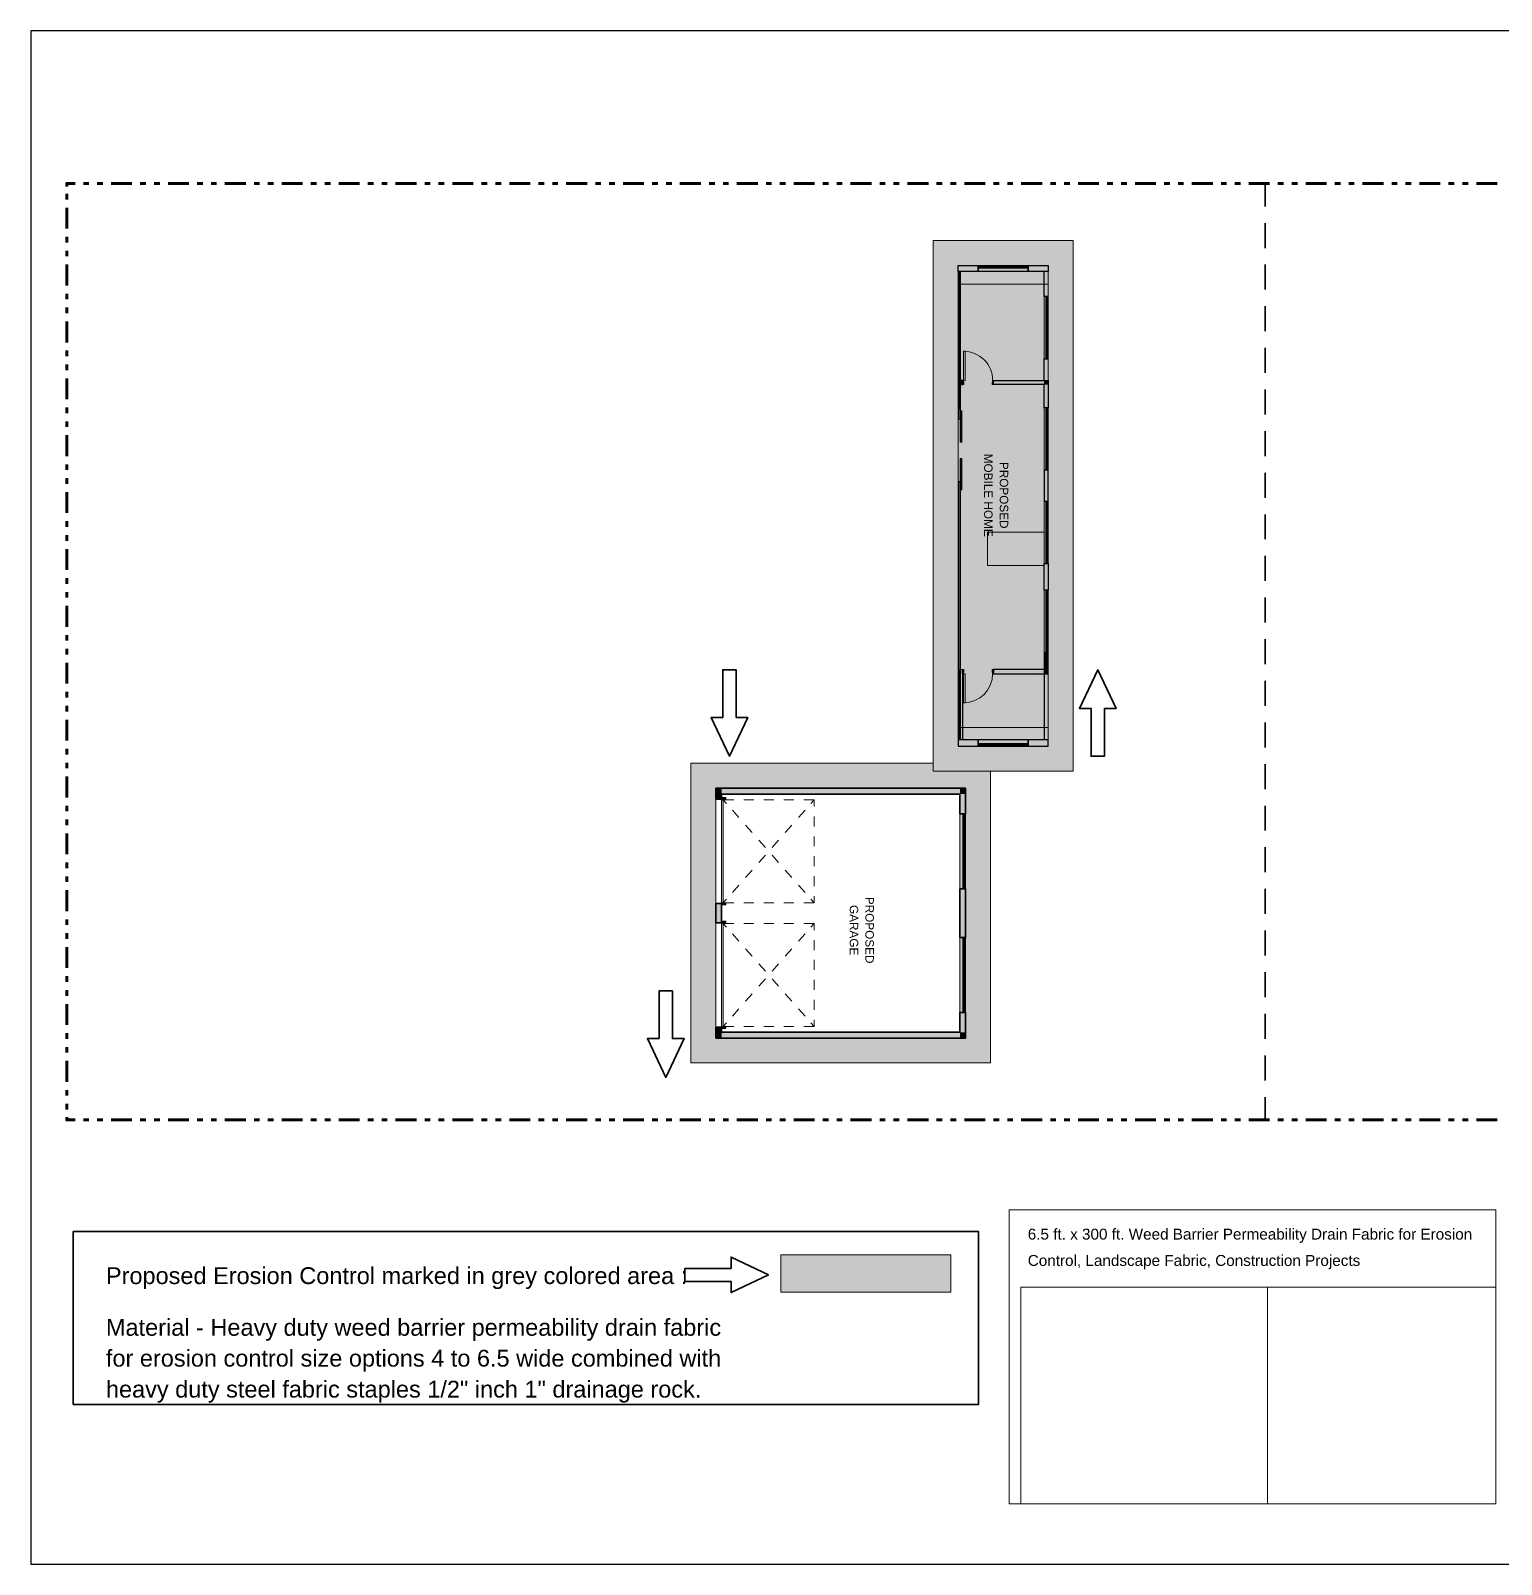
# Model space of a CAD drawing. Header units: millimetres. Extents: x -419 to 20046, y -14642 to 2638.
# Drawn here: x 3690 to 4632, y -768 to 214 of the extents above; entities that cross this region are included whole.
import ezdxf

# ---------------------------------------------------------------- set-up
doc = ezdxf.new("R2010")
doc.units = ezdxf.units.MM
doc.header["$XCLIPFRAME"] = 2
for name, color, linetype, true_color in [('PDF3_A$$$SLAB$$$FLOOR$$$STRUCTURAL.3D', 7, 'Continuous', 0x757575), ('PDF3_A$$$WALL$$$EXTERIOR.3D', 7, 'Continuous', 0x757575), ('PDF3_A$$$WALL$$$INTERIOR.3D', 7, 'Continuous', 0x757575)]:
    doc.layers.add(name, color=color, linetype=linetype, true_color=true_color)
for name, color, linetype in [('PDF3_Erosion Control', 7, 'Continuous'), ('PDF3_Geometry', 7, 'Continuous'), ('PDF3_S$$$GRID.3D', 7, 'Continuous'), ('PDF3_Text', 7, 'Continuous')]:
    doc.layers.add(name, color=color, linetype=linetype)
doc.styles.add('PDF Arial', font='arial.ttf')
picture_1 = doc.add_image_def('image18.png', size_in_pixel=(823, 755))
picture_2 = doc.add_image_def('image19.png', size_in_pixel=(843, 806))

msp = doc.modelspace()

# ---------------------------------------------------------------- hatches: boundary and pattern name
at = {"layer": 'PDF3_A$$$WALL$$$EXTERIOR.3D', "true_color": 0xffffff, "transparency": 33554559}
for points in [[(4296.764, 63.882), (4296.764, 62.215), (4297.422, 62.215), (4297.422, 63.549), (4298.077, 63.549), (4298.077, 63.882)], [(4298.735, 62.236), (4326.797, 62.236), (4326.797, 63.549), (4327.454, 63.549), (4327.454, 63.882), (4298.077, 63.882), (4298.077, 63.549), (4298.735, 63.549)], [(4328.764, 62.215), (4328.764, 63.882), (4327.454, 63.882), (4327.454, 63.549), (4328.109, 63.549), (4328.109, 62.215)], [(4339.939, 44.049), (4339.939, 43.392), (4341.272, 43.392), (4341.272, 42.736), (4341.605, 42.736), (4341.605, 44.049)], [(4339.959, 6.017), (4341.272, 6.017), (4341.272, 5.361), (4341.605, 5.361), (4341.605, 42.736), (4341.272, 42.736), (4341.272, 42.08), (4339.959, 42.08)], [(4341.605, 4.049), (4341.605, 5.361), (4341.272, 5.361), (4341.272, 4.705), (4339.939, 4.705), (4339.939, 4.049)], [(4339.939, -27.304), (4339.939, -27.959), (4341.272, -27.959), (4341.272, -28.617), (4341.605, -28.617), (4341.605, -27.304)], [(4339.959, -65.333), (4341.272, -65.333), (4341.272, -65.991), (4341.605, -65.991), (4341.605, -28.617), (4341.272, -28.617), (4341.272, -29.272), (4339.959, -29.272)], [(4341.605, -67.304), (4341.605, -65.991), (4341.272, -65.991), (4341.272, -66.646), (4339.939, -66.646), (4339.939, -67.304)], [(4339.939, -87.224), (4339.939, -87.882), (4341.272, -87.882), (4341.272, -88.537), (4341.605, -88.537), (4341.605, -87.224)], [(4339.959, -125.257), (4341.272, -125.257), (4341.272, -125.914), (4341.605, -125.914), (4341.605, -88.537), (4341.272, -88.537), (4341.272, -89.195), (4339.959, -89.195)], [(4341.605, -127.224), (4341.605, -125.914), (4341.272, -125.914), (4341.272, -126.569), (4339.939, -126.569), (4339.939, -127.224)], [(4339.939, -144.172), (4339.939, -144.83), (4341.272, -144.83), (4341.272, -145.485), (4341.605, -145.485), (4341.605, -144.172)], [(4339.959, -182.204), (4341.272, -182.204), (4341.272, -182.859), (4341.605, -182.859), (4341.605, -145.485), (4341.272, -145.485), (4341.272, -146.14), (4339.959, -146.14)], [(4341.605, -184.172), (4341.605, -182.859), (4341.272, -182.859), (4341.272, -183.517), (4339.939, -183.517), (4339.939, -184.172)], [(4296.764, -242.452), (4296.764, -244.118), (4297.422, -244.118), (4297.422, -242.785), (4298.077, -242.785), (4298.077, -242.452)], [(4298.735, -244.098), (4326.797, -244.098), (4326.797, -242.785), (4327.454, -242.785), (4327.454, -242.452), (4298.077, -242.452), (4298.077, -242.785), (4298.735, -242.785)], [(4328.764, -244.118), (4328.764, -242.452), (4327.454, -242.452), (4327.454, -242.785), (4328.109, -242.785), (4328.109, -244.118)], [(4286.968, -287.542), (4286.968, -288.197), (4288.301, -288.197), (4288.301, -288.855), (4288.633, -288.855), (4288.633, -287.542)], [(4286.988, -333.572), (4288.301, -333.572), (4288.301, -334.229), (4288.633, -334.229), (4288.633, -288.855), (4288.301, -288.855), (4288.301, -289.51), (4286.988, -289.51)], [(4288.633, -335.542), (4288.633, -334.229), (4288.301, -334.229), (4288.301, -334.884), (4286.968, -334.884), (4286.968, -335.542)], [(4286.968, -366.776), (4286.968, -367.431), (4288.301, -367.431), (4288.301, -368.086), (4288.633, -368.086), (4288.633, -366.776)], [(4286.988, -412.806), (4288.301, -412.806), (4288.301, -413.463), (4288.633, -413.463), (4288.633, -368.086), (4288.301, -368.086), (4288.301, -368.744), (4286.988, -368.744)], [(4288.633, -414.776), (4288.633, -413.463), (4288.301, -413.463), (4288.301, -414.118), (4286.968, -414.118), (4286.968, -414.776)]]:
    msp.add_hatch(color=7, dxfattribs=at).paths.add_polyline_path(points)
at = {"layer": 'PDF3_A$$$WALL$$$INTERIOR.3D', "true_color": 0xffffff, "transparency": 33554559}
for points in [[(4286.766, -12.45), (4287.598, -12.45), (4287.598, -10.835), (4287.283, -10.835), (4287.283, -9.784), (4286.766, -9.784)], [(4305.636, -12.45), (4306.47, -12.45), (4306.47, -9.784), (4305.951, -9.784), (4305.951, -10.835), (4305.636, -10.835)], [(4286.766, -195.125), (4286.766, -197.791), (4287.283, -197.791), (4287.283, -196.74), (4287.598, -196.74), (4287.598, -195.125)], [(4305.636, -195.125), (4305.636, -196.74), (4305.951, -196.74), (4305.951, -197.791), (4306.47, -197.791), (4306.47, -195.125)]]:
    msp.add_hatch(color=7, dxfattribs=at).paths.add_polyline_path(points)
at = {"layer": 'PDF3_Erosion Control', "true_color": 0xc8c8c8, "transparency": 33554636}
h = msp.add_hatch(color=9, dxfattribs=at)
h.paths.add_polyline_path([(4304.565, -260.118), (4304.565, -447.159), (4112.638, -447.159), (4112.638, -255.159), (4163.702, -255.159), (4267.906, -255.159), (4267.906, -260.118)], flags=0)
h.paths.add_polyline_path([(4288.56, -271.159), (4128.633, -271.159), (4128.633, -431.159), (4288.56, -431.159)], flags=0)

# ---------------------------------------------------------------- linework, layer by layer
at = {"layer": 'PDF3_A$$$SLAB$$$FLOOR$$$STRUCTURAL.3D', "color": 253, "lineweight": 9, "true_color": 0xa5a5a5}
msp.add_lwpolyline([(4338.959, -128.452), (4338.959, -107.117), (4302.663, -107.117), (4302.663, -128.452)], close=True, dxfattribs=at)
at = {"layer": 'PDF3_A$$$SLAB$$$FLOOR$$$STRUCTURAL.3D', "lineweight": 9}
for points in [[(4288.633, -271.159), (4128.633, -271.159), (4128.633, -431.159), (4288.633, -431.159)], [(4128.633, -271.159), (4128.633, -431.159), (4288.633, -431.159), (4288.633, -271.159)]]:
    msp.add_lwpolyline(points, close=True, dxfattribs=at)
at = {"layer": 'PDF3_A$$$WALL$$$EXTERIOR.3D', "color": 7, "lineweight": 25}
for points in [[(4341.605, 59.882), (4283.886, 59.882), (4283.886, 63.882), (4341.605, 63.882)], [(4284.405, -34.644), (4284.405, 59.882), (4285.073, 59.882), (4285.073, -28.45), (4285.073, -34.644)], [(4285.073, 59.882), (4285.073, -28.45)], [(4339.939, -87.224), (4341.605, -87.224), (4341.605, -67.304), (4339.939, -67.304), (4338.939, -67.304), (4338.939, -87.224)], [(4339.939, -127.224), (4341.605, -127.224), (4341.605, -144.172), (4339.939, -144.172), (4338.939, -144.172), (4338.939, -127.224)], [(4284.405, -240.119), (4284.405, -195.117)], [(4285.073, -195.117), (4285.073, -240.119)], [(4341.605, -244.118), (4341.605, -240.119), (4283.886, -240.119), (4283.886, -244.118)]]:
    msp.add_lwpolyline(points, close=True, dxfattribs=at)
at = {"layer": 'PDF3_A$$$WALL$$$EXTERIOR.3D', "color": 251, "lineweight": 18, "true_color": 0x494949}
for points in [[(4341.605, 59.882), (4341.605, 51.882), (4283.886, 51.882), (4283.886, 59.882)], [(4341.605, 51.882), (4341.605, -232.119), (4283.886, -232.119), (4283.886, 51.882)], [(4283.886, -232.119), (4283.886, -240.119)], [(4341.605, -232.119), (4341.605, -240.119)]]:
    msp.add_lwpolyline(points, dxfattribs=at)
at = {"layer": 'PDF3_A$$$WALL$$$EXTERIOR.3D', "color": 7, "lineweight": 35}
for points in [[(4296.764, 63.882), (4296.764, 62.215), (4296.764, 59.882)], [(4328.764, 63.882), (4328.764, 62.215), (4328.764, 59.882)], [(4296.764, -244.118), (4296.764, -242.452), (4296.764, -240.119)], [(4328.764, -244.118), (4328.764, -242.452), (4328.764, -240.119)]]:
    msp.add_lwpolyline(points, dxfattribs=at)
at = {"layer": 'PDF3_A$$$WALL$$$EXTERIOR.3D', "lineweight": 9}
for points in [[(4327.454, 63.549), (4327.454, 63.882), (4328.764, 63.882), (4296.764, 63.882), (4298.077, 63.882), (4298.077, 63.549), (4297.422, 63.549), (4297.422, 62.215), (4296.764, 62.215), (4296.764, 63.882), (4296.764, 62.215), (4296.764, 59.882), (4328.764, 59.882), (4328.764, 62.215), (4328.109, 62.215), (4328.109, 63.549)], [(4298.735, 62.236), (4297.422, 62.236), (4297.422, 63.549), (4298.735, 63.549), (4298.735, 62.236), (4326.797, 62.236), (4328.109, 62.236), (4328.109, 63.549), (4326.797, 63.549), (4326.797, 62.236)], [(4328.764, 62.215), (4328.764, 63.882)], [(4341.272, 42.736), (4341.605, 42.736), (4341.605, 44.049), (4341.605, 4.049), (4341.605, 5.361), (4341.272, 5.361), (4341.272, 4.705), (4339.939, 4.705), (4339.939, 4.049), (4341.605, 4.049), (4339.939, 4.049), (4338.939, 4.049), (4338.939, 44.049), (4339.939, 44.049), (4339.939, 43.392), (4341.272, 43.392)], [(4339.939, 44.049), (4341.605, 44.049)], [(4339.959, 6.017), (4339.959, 4.705), (4341.272, 4.705), (4341.272, 6.017), (4339.959, 6.017), (4339.959, 42.08), (4339.959, 43.392), (4341.272, 43.392), (4341.272, 42.08), (4339.959, 42.08)], [(4285.204, -29.395), (4285.204, -32.018), (4286.255, -32.018), (4286.255, -29.395)], [(4341.272, -28.617), (4341.605, -28.617), (4341.605, -27.304), (4341.605, -67.304), (4341.605, -65.991), (4341.272, -65.991), (4341.272, -66.646), (4339.939, -66.646), (4339.939, -67.304), (4341.605, -67.304), (4339.939, -67.304), (4338.939, -67.304), (4338.939, -27.304), (4339.939, -27.304), (4339.939, -27.959), (4341.272, -27.959)], [(4339.939, -27.304), (4341.605, -27.304)], [(4339.959, -65.333), (4339.959, -66.646), (4341.272, -66.646), (4341.272, -65.333), (4339.959, -65.333), (4339.959, -29.272), (4339.959, -27.959), (4341.272, -27.959), (4341.272, -29.272), (4339.959, -29.272)], [(4285.728, -46.771), (4285.728, -32.018), (4285.204, -32.018), (4285.204, -46.771)], [(4286.255, -46.771), (4286.255, -32.018), (4285.728, -32.018), (4285.728, -46.771)], [(4286.255, -49.394), (4286.255, -46.771), (4285.204, -46.771), (4285.204, -49.394)], [(4286.255, -59.893), (4286.255, -62.519), (4285.204, -62.519), (4285.204, -59.893)], [(4285.728, -62.519), (4285.728, -77.269), (4285.204, -77.269), (4285.204, -62.519)], [(4286.255, -62.519), (4286.255, -77.269), (4285.728, -77.269), (4285.728, -62.519)], [(4285.204, -79.892), (4285.204, -77.269), (4286.255, -77.269), (4286.255, -79.892)], [(4341.272, -88.537), (4341.605, -88.537), (4341.605, -87.224), (4341.605, -127.224), (4341.605, -125.914), (4341.272, -125.914), (4341.272, -126.569), (4339.939, -126.569), (4339.939, -127.224), (4341.605, -127.224), (4339.939, -127.224), (4338.939, -127.224), (4338.939, -87.224), (4339.939, -87.224), (4339.939, -87.882), (4341.272, -87.882)], [(4339.939, -87.224), (4341.605, -87.224)], [(4339.959, -125.257), (4339.959, -126.569), (4341.272, -126.569), (4341.272, -125.257), (4339.959, -125.257), (4339.959, -89.195), (4339.959, -87.882), (4341.272, -87.882), (4341.272, -89.195), (4339.959, -89.195)], [(4341.272, -145.485), (4341.605, -145.485), (4341.605, -144.172), (4341.605, -184.172), (4341.605, -182.859), (4341.272, -182.859), (4341.272, -183.517), (4339.939, -183.517), (4339.939, -184.172), (4341.605, -184.172), (4339.939, -184.172), (4338.939, -184.172), (4338.939, -144.172), (4339.939, -144.172), (4339.939, -144.83), (4341.272, -144.83)], [(4339.939, -144.172), (4341.605, -144.172)], [(4339.959, -182.204), (4339.959, -183.517), (4341.272, -183.517), (4341.272, -182.204), (4339.959, -182.204), (4339.959, -146.14), (4339.959, -144.83), (4341.272, -144.83), (4341.272, -146.14), (4339.959, -146.14)], [(4328.764, -240.119), (4296.764, -240.119), (4296.764, -242.452), (4296.764, -244.118), (4296.764, -242.452), (4298.077, -242.452), (4298.077, -242.785), (4297.422, -242.785), (4297.422, -244.118), (4296.764, -244.118), (4328.764, -244.118), (4328.109, -244.118), (4328.109, -242.785), (4327.454, -242.785), (4327.454, -242.452), (4328.764, -242.452), (4328.764, -244.118), (4328.764, -242.452)], [(4298.735, -244.098), (4297.422, -244.098), (4297.422, -242.785), (4298.735, -242.785), (4298.735, -244.098), (4326.797, -244.098), (4328.109, -244.098), (4328.109, -242.785), (4326.797, -242.785), (4326.797, -244.098)], [(4288.301, -288.855), (4288.633, -288.855), (4288.633, -287.542), (4288.633, -335.542), (4288.633, -334.229), (4288.301, -334.229), (4288.301, -334.884), (4286.968, -334.884), (4286.968, -335.542), (4288.633, -335.542), (4286.968, -335.542), (4284.967, -335.542), (4284.967, -287.542), (4286.968, -287.542), (4286.968, -288.197), (4288.301, -288.197)], [(4286.968, -287.542), (4288.633, -287.542)], [(4286.988, -333.572), (4286.988, -334.884), (4288.301, -334.884), (4288.301, -333.572), (4286.988, -333.572), (4286.988, -289.51), (4286.988, -288.197), (4288.301, -288.197), (4288.301, -289.51), (4286.988, -289.51)], [(4288.301, -368.086), (4288.633, -368.086), (4288.633, -366.776), (4288.633, -414.776), (4288.633, -413.463), (4288.301, -413.463), (4288.301, -414.118), (4286.968, -414.118), (4286.968, -414.776), (4288.633, -414.776), (4286.968, -414.776), (4284.967, -414.776), (4284.967, -366.776), (4286.968, -366.776), (4286.968, -367.431), (4288.301, -367.431)], [(4286.968, -366.776), (4288.633, -366.776)], [(4286.988, -412.806), (4286.988, -414.118), (4288.301, -414.118), (4288.301, -412.806), (4286.988, -412.806), (4286.988, -368.744), (4286.988, -367.431), (4288.301, -367.431), (4288.301, -368.744), (4286.988, -368.744)]]:
    msp.add_lwpolyline(points, close=True, dxfattribs=at)
for points in [[(4328.109, 62.215), (4297.422, 62.215)], [(4298.077, 63.882), (4327.454, 63.882)], [(4298.735, 63.549), (4326.797, 63.549)], [(4326.797, 62.892), (4298.735, 62.892)], [(4338.939, 44.049), (4338.939, 44.049)], [(4339.939, 43.392), (4339.939, 4.705)], [(4340.615, 42.08), (4340.615, 6.017)], [(4341.272, 6.017), (4341.272, 42.08)], [(4341.605, 5.361), (4341.605, 42.736)], [(4338.939, 4.049), (4338.939, 4.049)], [(4340.01, -14.101), (4340.01, -14.101)], [(4340.01, -16.595), (4340.01, -16.595)], [(4340.01, -19.09), (4340.01, -19.09)], [(4341.257, -12.853), (4341.257, -12.853)], [(4341.257, -15.348), (4341.257, -15.348)], [(4341.257, -17.842), (4341.257, -17.842)], [(4339.939, -27.959), (4339.939, -66.646)], [(4340.01, -21.584), (4340.01, -21.584)], [(4340.01, -24.079), (4340.01, -24.079)], [(4340.01, -26.573), (4340.01, -26.573)], [(4340.615, -29.272), (4340.615, -65.333)], [(4341.257, -20.337), (4341.257, -20.337)], [(4341.257, -22.831), (4341.257, -22.831)], [(4341.257, -25.326), (4341.257, -25.326)], [(4341.272, -65.333), (4341.272, -29.272)], [(4341.605, -65.991), (4341.605, -28.617)], [(4284.405, -34.644), (4285.073, -34.644)], [(4285.728, -46.771), (4285.728, -32.018)], [(4285.728, -62.519), (4285.728, -77.269)], [(4341.257, -67.73), (4341.257, -67.73)], [(4284.405, -74.644), (4285.073, -74.644)], [(4340.01, -68.977), (4340.01, -68.977)], [(4340.01, -71.471), (4340.01, -71.471)], [(4340.01, -73.966), (4340.01, -73.966)], [(4340.01, -76.46), (4340.01, -76.46)], [(4341.257, -70.224), (4341.257, -70.224)], [(4341.257, -72.719), (4341.257, -72.719)], [(4341.257, -75.213), (4341.257, -75.213)], [(4341.257, -77.708), (4341.257, -77.708)], [(4339.939, -87.882), (4339.939, -126.569)], [(4340.01, -78.955), (4340.01, -78.955)], [(4340.01, -81.449), (4340.01, -81.449)], [(4340.01, -83.944), (4340.01, -83.944)], [(4340.01, -86.438), (4340.01, -86.438)], [(4341.257, -80.202), (4341.257, -80.202)], [(4341.257, -82.697), (4341.257, -82.697)], [(4341.257, -85.191), (4341.257, -85.191)], [(4340.615, -89.195), (4340.615, -125.257)], [(4341.272, -125.257), (4341.272, -89.195)], [(4341.605, -125.914), (4341.605, -88.537)], [(4341.257, -127.595), (4341.257, -127.595)], [(4340.01, -128.842), (4340.01, -128.842)], [(4340.01, -131.337), (4340.01, -131.337)], [(4340.01, -133.831), (4340.01, -133.831)], [(4340.01, -136.326), (4340.01, -136.326)], [(4341.257, -130.089), (4341.257, -130.089)], [(4341.257, -132.584), (4341.257, -132.584)], [(4341.257, -135.078), (4341.257, -135.078)], [(4341.257, -137.573), (4341.257, -137.573)], [(4339.939, -144.83), (4339.939, -183.517)], [(4340.01, -138.82), (4340.01, -138.82)], [(4340.01, -141.315), (4340.01, -141.315)], [(4340.01, -143.809), (4340.01, -143.809)], [(4340.615, -146.14), (4340.615, -182.204)], [(4341.257, -140.067), (4341.257, -140.067)], [(4341.257, -142.562), (4341.257, -142.562)], [(4341.272, -182.204), (4341.272, -146.14)], [(4341.605, -182.859), (4341.605, -145.485)], [(4340.01, -186.213), (4340.01, -186.213)], [(4341.257, -184.966), (4341.257, -184.966)], [(4284.405, -195.117), (4283.906, -195.117)], [(4286.572, -195.117), (4285.073, -195.117)], [(4340.01, -188.707), (4340.01, -188.707)], [(4340.01, -191.202), (4340.01, -191.202)], [(4340.01, -193.696), (4340.01, -193.696)], [(4341.257, -187.46), (4341.257, -187.46)], [(4341.257, -189.955), (4341.257, -189.955)], [(4341.257, -192.449), (4341.257, -192.449)], [(4341.257, -194.944), (4341.257, -194.944)], [(4283.906, -240.119), (4286.572, -240.119)], [(4284.405, -240.119), (4285.073, -240.119)], [(4328.109, -244.118), (4297.422, -244.118)], [(4298.077, -242.452), (4327.454, -242.452)], [(4298.735, -242.785), (4326.797, -242.785)], [(4326.797, -243.44), (4298.735, -243.44)], [(4286.968, -288.197), (4286.968, -334.884)], [(4287.646, -289.51), (4287.646, -333.572)], [(4288.301, -333.572), (4288.301, -289.51)], [(4288.633, -334.229), (4288.633, -288.855)], [(4286.968, -367.431), (4286.968, -414.118)], [(4287.646, -368.744), (4287.646, -412.806)], [(4288.301, -412.806), (4288.301, -368.744)], [(4288.633, -413.463), (4288.633, -368.086)]]:
    msp.add_lwpolyline(points, dxfattribs=at)
at = {"layer": 'PDF3_A$$$WALL$$$EXTERIOR.3D', "color": 7, "lineweight": 25}
for points in [[(4341.605, 44.049), (4339.939, 44.049), (4338.939, 44.049), (4338.939, 59.882)], [(4338.939, -9.784), (4338.939, 4.049), (4339.939, 4.049), (4341.605, 4.049)], [(4341.605, -9.784), (4341.605, -12.45), (4341.605, -27.304), (4339.939, -27.304), (4338.939, -27.304), (4338.939, -12.45)], [(4284.405, -195.117), (4284.405, -74.644), (4285.073, -74.644), (4285.073, -195.117)], [(4341.605, -197.791), (4341.605, -195.125), (4341.605, -184.172), (4339.939, -184.172), (4338.939, -184.172), (4338.939, -195.117), (4338.939, -240.119)], [(4283.906, -195.117), (4283.906, -240.119)], [(4286.572, -195.117), (4286.572, -240.119)]]:
    msp.add_lwpolyline(points, dxfattribs=at)
at = {"layer": 'PDF3_A$$$WALL$$$EXTERIOR.3D', "color": 251, "lineweight": 18, "true_color": 0x494949}
msp.add_lwpolyline([(4338.939, 44.049), (4338.939, 4.049)], close=True, dxfattribs=at)
at = {"layer": 'PDF3_A$$$WALL$$$EXTERIOR.3D', "color": 7, "lineweight": 35}
for points in [[(4128.633, -278.209), (4128.633, -271.159), (4132.299, -271.159), (4284.967, -271.159), (4288.633, -271.159), (4288.633, -287.542), (4286.968, -287.542), (4284.967, -287.542), (4284.967, -274.825), (4132.299, -274.825), (4132.299, -278.209)], [(4286.968, -335.542), (4288.633, -335.542), (4288.633, -366.776), (4286.968, -366.776), (4284.967, -366.776), (4284.967, -335.542)], [(4132.299, -344.875), (4132.299, -357.441), (4128.633, -357.441), (4128.633, -344.875)], [(4132.299, -424.109), (4128.633, -424.109), (4128.633, -431.159), (4132.299, -431.159), (4288.633, -431.159), (4288.633, -427.49), (4288.633, -414.776), (4286.968, -414.776), (4284.967, -414.776), (4284.967, -427.49), (4132.299, -427.49)]]:
    msp.add_lwpolyline(points, close=True, dxfattribs=at)
at = {"layer": 'PDF3_A$$$WALL$$$EXTERIOR.3D', "color": 253, "lineweight": 9, "true_color": 0xa5a5a5}
for points in [[(4128.633, -278.209), (4132.299, -278.209)], [(4135.535, -280.951), (4133.35, -278.471), (4140.093, -278.471)], [(4146.493, -278.471), (4152.893, -278.471)], [(4159.293, -278.471), (4165.693, -278.471)], [(4172.093, -278.471), (4178.493, -278.471)], [(4184.893, -278.471), (4191.633, -278.471), (4191.633, -282.742)], [(4189.448, -280.951), (4191.633, -278.471)], [(4139.221, -285.131), (4143.452, -289.933)], [(4147.682, -294.736), (4151.915, -299.538)], [(4173.071, -299.538), (4177.301, -294.736)], [(4181.532, -289.933), (4185.765, -285.131)], [(4191.633, -289.142), (4191.633, -295.542)], [(4156.146, -304.338), (4160.376, -309.141)], [(4164.607, -309.141), (4168.84, -304.338)], [(4191.633, -301.942), (4191.633, -308.342)], [(4156.146, -318.743), (4160.376, -313.943)], [(4164.607, -313.943), (4168.84, -318.743)], [(4147.682, -328.348), (4151.915, -323.546)], [(4173.071, -323.546), (4177.301, -328.348)], [(4191.633, -314.742), (4191.633, -321.142)], [(4139.221, -337.951), (4143.452, -333.148)], [(4181.532, -333.148), (4185.765, -337.951)], [(4191.633, -327.542), (4191.633, -333.942)], [(4140.093, -344.613), (4133.35, -344.613), (4135.535, -342.131)], [(4191.633, -340.342), (4191.633, -344.613), (4184.893, -344.613)], [(4189.448, -342.131), (4191.633, -344.613)], [(4128.633, -344.875), (4132.299, -344.875)], [(4152.893, -344.613), (4146.493, -344.613)], [(4165.693, -344.613), (4159.293, -344.613)], [(4178.493, -344.613), (4172.093, -344.613)], [(4128.633, -357.441), (4132.299, -357.441)], [(4140.093, -357.705), (4133.35, -357.705), (4135.535, -360.185)], [(4152.893, -357.705), (4146.493, -357.705)], [(4165.693, -357.705), (4159.293, -357.705)], [(4178.493, -357.705), (4172.093, -357.705)], [(4191.633, -361.976), (4191.633, -357.705), (4184.893, -357.705)], [(4189.448, -360.185), (4191.633, -357.705)], [(4139.221, -364.365), (4143.452, -369.167)], [(4181.532, -369.167), (4185.765, -364.365)], [(4191.633, -374.776), (4191.633, -368.376)], [(4147.682, -373.97), (4151.915, -378.77)], [(4173.071, -378.77), (4177.301, -373.97)], [(4191.633, -387.576), (4191.633, -381.176)], [(4156.146, -383.572), (4160.376, -388.375)], [(4164.607, -388.375), (4168.84, -383.572)], [(4147.682, -407.58), (4151.915, -402.78)], [(4156.146, -397.977), (4160.376, -393.175)], [(4164.607, -393.175), (4168.84, -397.977)], [(4173.071, -402.78), (4177.301, -407.58)], [(4191.633, -400.376), (4191.633, -393.976)], [(4139.221, -417.185), (4143.452, -412.382)], [(4181.532, -412.382), (4185.765, -417.185)], [(4191.633, -413.176), (4191.633, -406.776)], [(4135.535, -421.365), (4133.35, -423.847), (4140.093, -423.847)], [(4184.893, -423.847), (4191.633, -423.847), (4191.633, -419.576)], [(4189.448, -421.365), (4191.633, -423.847)], [(4128.633, -424.109), (4132.299, -424.109)], [(4146.493, -423.847), (4152.893, -423.847)], [(4159.293, -423.847), (4165.693, -423.847)], [(4172.093, -423.847), (4178.493, -423.847)]]:
    msp.add_lwpolyline(points, dxfattribs=at)
for points in [[(4134.925, -278.471), (4134.925, -277.158), (4132.299, -277.158), (4132.299, -278.471)], [(4132.299, -344.613), (4133.35, -344.613), (4133.35, -278.471), (4132.299, -278.471)], [(4132.299, -344.613), (4132.299, -345.926), (4134.925, -345.926), (4134.925, -344.613)], [(4132.299, -357.705), (4132.299, -356.392), (4134.925, -356.392), (4134.925, -357.705)], [(4132.299, -357.705), (4133.35, -357.705), (4133.35, -423.847), (4132.299, -423.847)], [(4134.925, -423.847), (4134.925, -425.157), (4132.299, -425.157), (4132.299, -423.847)]]:
    msp.add_lwpolyline(points, close=True, dxfattribs=at)
at = {"layer": 'PDF3_A$$$WALL$$$EXTERIOR.3D', "color": 7, "lineweight": 0, "true_color": 0xffffff, "transparency": 33554559}
for points in [[(4341.605, 63.882), (4341.605, 59.882), (4283.886, 63.882), (4283.886, 59.882)], [(4341.605, 59.882), (4341.605, 51.882), (4283.886, 59.882), (4283.886, 51.882)], [(4285.073, -28.45), (4284.405, 59.882), (4285.073, 59.882)], [(4285.073, -28.45), (4285.073, -34.644), (4284.405, 59.882), (4284.405, -34.644)], [(4296.764, 63.882), (4328.764, 63.882), (4296.764, 59.882), (4328.764, 59.882)], [(4297.422, 63.549), (4297.422, 62.236), (4298.735, 63.549), (4298.735, 62.236)], [(4328.109, 62.215), (4328.109, 62.236), (4297.422, 62.215), (4297.422, 62.236)], [(4298.735, 63.549), (4298.735, 62.236), (4326.797, 63.549), (4326.797, 62.236)], [(4328.109, 62.236), (4328.109, 63.549), (4326.797, 62.236), (4326.797, 63.549)], [(4341.605, 51.882), (4341.605, -232.119), (4283.886, 51.882), (4283.886, -232.119)], [(4341.605, 4.049), (4338.939, 4.049), (4341.605, 44.049), (4338.939, 44.049)], [(4339.939, 43.392), (4339.939, 4.705), (4339.959, 43.392), (4339.959, 4.705)], [(4339.959, 43.392), (4339.959, 42.08), (4341.272, 43.392), (4341.272, 42.08)], [(4341.272, 6.017), (4341.272, 42.08), (4339.959, 6.017), (4339.959, 42.08)], [(4341.272, 4.705), (4341.272, 6.017), (4339.959, 4.705), (4339.959, 6.017)], [(4338.939, -12.45), (4341.605, -12.45), (4338.939, -27.304), (4341.605, -27.304)], [(4285.204, -29.395), (4285.204, -32.018), (4286.255, -29.395), (4286.255, -32.018)], [(4341.605, -67.304), (4338.939, -67.304), (4341.605, -27.304), (4338.939, -27.304)], [(4339.939, -27.959), (4339.939, -66.646), (4339.959, -27.959), (4339.959, -66.646)], [(4339.959, -27.959), (4339.959, -29.272), (4341.272, -27.959), (4341.272, -29.272)], [(4341.272, -65.333), (4341.272, -29.272), (4339.959, -65.333), (4339.959, -29.272)], [(4285.728, -46.771), (4285.728, -32.018), (4285.204, -46.771), (4285.204, -32.018)], [(4286.255, -46.771), (4286.255, -32.018), (4285.728, -46.771), (4285.728, -32.018)], [(4286.255, -49.394), (4286.255, -46.771), (4285.204, -49.394), (4285.204, -46.771)], [(4286.255, -59.893), (4285.204, -59.893), (4286.255, -62.519), (4285.204, -62.519)], [(4285.728, -62.519), (4285.204, -62.519), (4285.728, -77.269), (4285.204, -77.269)], [(4286.255, -62.519), (4285.728, -62.519), (4286.255, -77.269), (4285.728, -77.269)], [(4341.605, -67.304), (4341.605, -87.224), (4338.939, -67.304), (4338.939, -87.224)], [(4341.272, -66.646), (4341.272, -65.333), (4339.959, -66.646), (4339.959, -65.333)], [(4284.405, -74.644), (4285.073, -74.644), (4284.405, -195.117), (4285.073, -195.117)], [(4285.204, -79.892), (4286.255, -79.892), (4285.204, -77.269), (4286.255, -77.269)], [(4341.605, -127.224), (4338.939, -127.224), (4341.605, -87.224), (4338.939, -87.224)], [(4339.939, -87.882), (4339.939, -126.569), (4339.959, -87.882), (4339.959, -126.569)], [(4339.959, -87.882), (4339.959, -89.195), (4341.272, -87.882), (4341.272, -89.195)], [(4341.272, -125.257), (4341.272, -89.195), (4339.959, -125.257), (4339.959, -89.195)], [(4341.605, -127.224), (4341.605, -144.172), (4338.939, -127.224), (4338.939, -144.172)], [(4341.272, -126.569), (4341.272, -125.257), (4339.959, -126.569), (4339.959, -125.257)], [(4341.605, -184.172), (4338.939, -184.172), (4341.605, -144.172), (4338.939, -144.172)], [(4339.939, -144.83), (4339.939, -183.517), (4339.959, -144.83), (4339.959, -183.517)], [(4339.959, -144.83), (4339.959, -146.14), (4341.272, -144.83), (4341.272, -146.14)], [(4341.272, -182.204), (4341.272, -146.14), (4339.959, -182.204), (4339.959, -146.14)], [(4341.605, -184.172), (4341.605, -195.125), (4338.939, -184.172), (4338.939, -195.125)], [(4341.272, -183.517), (4341.272, -182.204), (4339.959, -183.517), (4339.959, -182.204)], [(4284.405, -240.119), (4284.405, -195.117), (4285.073, -240.119), (4285.073, -195.117)], [(4341.605, -232.119), (4341.605, -240.119), (4283.886, -232.119), (4283.886, -240.119)], [(4341.605, -240.119), (4341.605, -244.118), (4283.886, -240.119), (4283.886, -244.118)], [(4296.764, -244.118), (4296.764, -240.119), (4328.764, -244.118), (4328.764, -240.119)], [(4297.422, -242.785), (4297.422, -244.098), (4298.735, -242.785), (4298.735, -244.098)], [(4328.109, -244.118), (4328.109, -244.098), (4297.422, -244.118), (4297.422, -244.098)], [(4298.735, -242.785), (4298.735, -244.098), (4326.797, -242.785), (4326.797, -244.098)], [(4328.109, -244.098), (4328.109, -242.785), (4326.797, -244.098), (4326.797, -242.785)], [(4132.299, -271.159), (4132.299, -274.825), (4128.633, -271.159)], [(4132.299, -274.825), (4128.633, -274.825), (4128.633, -271.159)], [(4132.299, -274.825), (4132.299, -278.209), (4128.633, -274.825), (4128.633, -278.209)], [(4132.299, -274.825), (4132.299, -271.159), (4284.967, -274.825), (4284.967, -271.159)], [(4284.967, -274.825), (4284.967, -271.159), (4288.633, -271.159)], [(4288.633, -274.825), (4284.967, -274.825), (4288.633, -271.159)], [(4284.967, -274.825), (4288.633, -274.825), (4284.967, -287.542), (4288.633, -287.542)], [(4134.925, -278.471), (4134.925, -277.158), (4132.299, -278.471), (4132.299, -277.158)], [(4132.299, -344.613), (4133.35, -344.613), (4132.299, -278.471), (4133.35, -278.471)], [(4288.633, -335.542), (4284.967, -335.542), (4288.633, -287.542), (4284.967, -287.542)], [(4286.968, -288.197), (4286.968, -334.884), (4286.988, -288.197), (4286.988, -334.884)], [(4286.988, -288.197), (4286.988, -289.51), (4288.301, -288.197), (4288.301, -289.51)], [(4288.301, -333.572), (4288.301, -289.51), (4286.988, -333.572), (4286.988, -289.51)], [(4288.301, -334.884), (4288.301, -333.572), (4286.988, -334.884), (4286.988, -333.572)], [(4288.633, -335.542), (4288.633, -366.776), (4284.967, -335.542), (4284.967, -366.776)], [(4132.299, -344.875), (4132.299, -357.441), (4128.633, -344.875), (4128.633, -357.441)], [(4132.299, -344.613), (4132.299, -345.926), (4134.925, -344.613), (4134.925, -345.926)], [(4132.299, -357.705), (4134.925, -357.705), (4132.299, -356.392), (4134.925, -356.392)], [(4132.299, -357.705), (4132.299, -423.847), (4133.35, -357.705), (4133.35, -423.847)], [(4288.633, -414.776), (4284.967, -414.776), (4288.633, -366.776), (4284.967, -366.776)], [(4286.968, -367.431), (4286.968, -414.118), (4286.988, -367.431), (4286.988, -414.118)], [(4286.988, -367.431), (4286.988, -368.744), (4288.301, -367.431), (4288.301, -368.744)], [(4288.301, -412.806), (4288.301, -368.744), (4286.988, -412.806), (4286.988, -368.744)], [(4288.633, -414.776), (4288.633, -427.49), (4284.967, -414.776), (4284.967, -427.49)], [(4288.301, -414.118), (4288.301, -412.806), (4286.988, -414.118), (4286.988, -412.806)], [(4128.633, -424.109), (4132.299, -424.109), (4128.633, -427.49), (4132.299, -427.49)], [(4132.299, -427.49), (4132.299, -431.159), (4128.633, -431.159)], [(4128.633, -427.49), (4132.299, -427.49), (4128.633, -431.159)], [(4134.925, -423.847), (4132.299, -423.847), (4134.925, -425.157), (4132.299, -425.157)], [(4284.967, -427.49), (4284.967, -431.159), (4132.299, -427.49), (4132.299, -431.159)], [(4284.967, -427.49), (4288.633, -427.49), (4288.633, -431.159)], [(4284.967, -427.49), (4288.633, -431.159), (4284.967, -431.159)]]:
    msp.add_solid(points, dxfattribs=at)
at = {"layer": 'PDF3_A$$$WALL$$$EXTERIOR.3D', "color": 7, "lineweight": 0, "true_color": 0xe8f7f4, "transparency": 33554559}
for points in [[(4284.405, -195.117), (4284.405, -240.119), (4283.906, -195.117), (4283.906, -240.119)], [(4285.073, -240.119), (4285.073, -195.117), (4286.572, -240.119), (4286.572, -195.117)]]:
    msp.add_solid(points, dxfattribs=at)
at = {"layer": 'PDF3_A$$$WALL$$$INTERIOR.3D', "lineweight": 9}
for points in [[(4287.283, 8.882), (4287.283, -9.784), (4288.334, -9.784), (4288.334, 8.882)], [(4286.766, -12.45), (4286.766, -9.784), (4287.283, -9.784), (4287.283, -10.835), (4287.598, -10.835), (4287.598, -12.45)], [(4286.766, -9.784), (4286.766, -12.45)], [(4305.636, -12.45), (4305.636, -10.835), (4305.951, -10.835), (4305.951, -9.784), (4306.47, -9.784), (4306.47, -12.45)], [(4306.47, -9.784), (4306.47, -12.45)], [(4286.766, -195.125), (4286.766, -197.791), (4287.283, -197.791), (4287.283, -196.74), (4287.598, -196.74), (4287.598, -195.125)], [(4286.766, -197.791), (4286.766, -195.125)], [(4305.636, -195.125), (4305.636, -196.74), (4305.951, -196.74), (4305.951, -197.791), (4306.47, -197.791), (4306.47, -195.125)], [(4306.47, -197.791), (4306.47, -195.125)], [(4287.283, -216.457), (4287.283, -197.791), (4288.334, -197.791), (4288.334, -216.457)]]:
    msp.add_lwpolyline(points, close=True, dxfattribs=at)
at = {"layer": 'PDF3_A$$$WALL$$$INTERIOR.3D', "color": 7, "lineweight": 25}
for points in [[(4284.907, -12.45), (4286.766, -12.45), (4286.766, -9.784), (4284.907, -9.784)], [(4286.572, -195.125), (4286.766, -195.125), (4286.766, -197.791), (4286.572, -197.791)]]:
    msp.add_lwpolyline(points, close=True, dxfattribs=at)
for points in [[(4338.939, -12.45), (4306.47, -12.45), (4306.47, -9.784), (4341.605, -9.784)], [(4338.939, -195.125), (4306.47, -195.125), (4306.47, -197.791), (4341.605, -197.791)]]:
    msp.add_lwpolyline(points, dxfattribs=at)
at = {"layer": 'PDF3_A$$$WALL$$$INTERIOR.3D', "lineweight": 9}
for points in [[(4285.134, -11.606), (4285.134, -11.606)], [(4286.381, -10.359), (4286.381, -10.359)], [(4307.581, -11.606), (4307.581, -11.606)], [(4308.829, -10.359), (4308.829, -10.359)], [(4310.076, -11.606), (4310.076, -11.606)], [(4311.323, -10.359), (4311.323, -10.359)], [(4312.57, -11.606), (4312.57, -11.606)], [(4313.818, -10.359), (4313.818, -10.359)], [(4315.065, -11.606), (4315.065, -11.606)], [(4316.312, -10.359), (4316.312, -10.359)], [(4317.559, -11.606), (4317.559, -11.606)], [(4318.807, -10.359), (4318.807, -10.359)], [(4320.054, -11.606), (4320.054, -11.606)], [(4321.301, -10.359), (4321.301, -10.359)], [(4322.548, -11.606), (4322.548, -11.606)], [(4323.796, -10.359), (4323.796, -10.359)], [(4325.043, -11.606), (4325.043, -11.606)], [(4326.29, -10.359), (4326.29, -10.359)], [(4327.537, -11.606), (4327.537, -11.606)], [(4328.785, -10.359), (4328.785, -10.359)], [(4330.032, -11.606), (4330.032, -11.606)], [(4331.279, -10.359), (4331.279, -10.359)], [(4332.526, -11.606), (4332.526, -11.606)], [(4333.774, -10.359), (4333.774, -10.359)], [(4335.021, -11.606), (4335.021, -11.606)], [(4336.268, -10.359), (4336.268, -10.359)], [(4337.515, -11.606), (4337.515, -11.606)], [(4338.763, -10.359), (4338.763, -10.359)], [(4307.581, -196.191), (4307.581, -196.191)], [(4310.076, -196.191), (4310.076, -196.191)], [(4312.57, -196.191), (4312.57, -196.191)], [(4315.065, -196.191), (4315.065, -196.191)], [(4317.559, -196.191), (4317.559, -196.191)], [(4320.054, -196.191), (4320.054, -196.191)], [(4322.548, -196.191), (4322.548, -196.191)], [(4325.043, -196.191), (4325.043, -196.191)], [(4327.537, -196.191), (4327.537, -196.191)], [(4330.032, -196.191), (4330.032, -196.191)], [(4332.526, -196.191), (4332.526, -196.191)], [(4335.021, -196.191), (4335.021, -196.191)], [(4337.515, -196.191), (4337.515, -196.191)], [(4308.829, -197.438), (4308.829, -197.438)], [(4311.323, -197.438), (4311.323, -197.438)], [(4313.818, -197.438), (4313.818, -197.438)], [(4316.312, -197.438), (4316.312, -197.438)], [(4318.807, -197.438), (4318.807, -197.438)], [(4321.301, -197.438), (4321.301, -197.438)], [(4323.796, -197.438), (4323.796, -197.438)], [(4326.29, -197.438), (4326.29, -197.438)], [(4328.785, -197.438), (4328.785, -197.438)], [(4331.279, -197.438), (4331.279, -197.438)], [(4333.774, -197.438), (4333.774, -197.438)], [(4336.268, -197.438), (4336.268, -197.438)], [(4338.763, -197.438), (4338.763, -197.438)]]:
    msp.add_lwpolyline(points, dxfattribs=at)
for centre, start, end in [((4287.284, -9.785), 0.002666, 90.003521), ((4287.284, -197.789), 269.997139, 359.995127)]:
    msp.add_arc(centre, 18.667, start, end, dxfattribs=at)
at = {"layer": 'PDF3_A$$$WALL$$$INTERIOR.3D', "color": 7, "lineweight": 0, "true_color": 0xffffff, "transparency": 33554559}
for points in [[(4287.283, 8.882), (4287.283, -9.784), (4288.334, 8.882), (4288.334, -9.784)], [(4284.907, -9.784), (4286.766, -9.784), (4284.907, -12.45), (4286.766, -12.45)], [(4338.939, -9.784), (4338.939, -12.45), (4306.47, -9.784), (4306.47, -12.45)], [(4341.605, -12.45), (4338.939, -12.45), (4341.605, -9.784)], [(4338.939, -12.45), (4338.939, -9.784), (4341.605, -9.784)], [(4286.572, -195.125), (4286.766, -195.125), (4286.572, -197.791), (4286.766, -197.791)], [(4338.939, -195.125), (4338.939, -197.791), (4306.47, -195.125), (4306.47, -197.791)], [(4338.939, -195.125), (4341.605, -195.125), (4341.605, -197.791)], [(4338.939, -195.125), (4341.605, -197.791), (4338.939, -197.791)], [(4287.283, -216.457), (4288.334, -216.457), (4287.283, -197.791), (4288.334, -197.791)]]:
    msp.add_solid(points, dxfattribs=at)
at = {"layer": 'PDF3_Erosion Control', "color": 8, "lineweight": 9, "true_color": 0x757575}
for points in [[(4267.906, 79.882), (4357.625, 79.882), (4357.625, -260.118), (4267.906, -260.118)], [(4283.886, -244.118), (4341.605, -244.118), (4341.605, 63.882), (4283.886, 63.882)], [(4304.565, -260.118), (4304.565, -447.159), (4112.638, -447.159), (4112.638, -255.159), (4163.702, -255.159), (4267.906, -255.159), (4267.906, -260.118)], [(4288.56, -271.159), (4288.56, -431.159), (4128.633, -431.159), (4128.633, -271.159)], [(4170.193, -570.117), (4279.164, -570.117), (4279.164, -594.014), (4170.193, -594.014)]]:
    msp.add_lwpolyline(points, close=True, dxfattribs=at)
at = {"layer": 'PDF3_Erosion Control', "lineweight": 35}
for points in [[(4141.607, -225.807), (4141.607, -195.18), (4133.025, -195.18), (4133.025, -225.807), (4125.534, -225.807), (4137.316, -250.596), (4149.098, -225.807)], [(4377.609, -219.972), (4377.609, -250.596), (4369.027, -250.596), (4369.027, -219.972), (4361.536, -219.972), (4373.318, -195.18), (4385.1, -219.972)], [(4092.224, -431.582), (4092.224, -400.956), (4100.808, -400.956), (4100.808, -431.582), (4108.299, -431.582), (4096.517, -456.371), (4084.733, -431.582)], [(3716.898, -555.213), (4296.999, -555.213), (4296.999, -665.893), (3716.898, -665.893)], [(4138.367, -578.798), (4108.773, -578.798), (4108.773, -587.092), (4138.367, -587.092), (4138.367, -594.332), (4162.319, -582.945), (4138.367, -571.561)]]:
    msp.add_lwpolyline(points, close=True, dxfattribs=at)
at = {"layer": 'PDF3_Erosion Control', "lineweight": 18}
msp.add_lwpolyline([(4316.47, -541.159), (4316.47, -729.712), (4628.382, -729.712), (4628.382, -541.159)], close=True, dxfattribs=at)
at = {"layer": 'PDF3_Erosion Control', "color": 9, "lineweight": 0, "true_color": 0xc8c8c8, "transparency": 33554559}
for points in [[(4267.906, 79.882), (4357.625, 79.882), (4267.906, -260.118), (4357.625, -260.118)], [(4283.886, -244.118), (4341.605, -244.118), (4283.886, 63.882), (4341.605, 63.882)], [(4170.193, -570.117), (4279.164, -570.117), (4170.193, -594.014), (4279.164, -594.014)]]:
    msp.add_solid(points, dxfattribs=at)
at = {"layer": 'PDF3_Geometry', "lineweight": 25}
msp.add_lwpolyline([(5110.742, 214.281), (3689.638, 214.281), (3689.638, -768.396), (5110.742, -768.396)], close=True, dxfattribs=at)
at = {"layer": 'PDF3_S$$$GRID.3D', "lineweight": 100}
for points in [[(3712.765, 114.526), (3712.765, 116.362), (3718.099, 116.362)], [(3712.765, 106.14), (3712.765, 109.695)], [(3723.432, 116.362), (3726.987, 116.362)], [(3732.321, 116.362), (3735.876, 116.362)], [(3741.21, 116.362), (3754.543, 116.362)], [(3759.876, 116.362), (3763.432, 116.362)], [(3768.765, 116.362), (3772.321, 116.362)], [(3777.654, 116.362), (3790.988, 116.362)], [(3796.321, 116.362), (3799.876, 116.362)], [(3805.21, 116.362), (3808.765, 116.362)], [(3814.099, 116.362), (3827.432, 116.362)], [(3832.765, 116.362), (3836.321, 116.362)], [(3841.654, 116.362), (3845.21, 116.362)], [(3850.543, 116.362), (3863.877, 116.362)], [(3869.21, 116.362), (3872.765, 116.362)], [(3878.099, 116.362), (3881.654, 116.362)], [(3886.988, 116.362), (3900.321, 116.362)], [(3905.654, 116.362), (3909.209, 116.362)], [(3914.543, 116.362), (3918.098, 116.362)], [(3923.433, 116.362), (3936.764, 116.362)], [(3942.098, 116.362), (3945.654, 116.362)], [(3950.988, 116.362), (3954.543, 116.362)], [(3959.877, 116.362), (3973.209, 116.362)], [(3978.543, 116.362), (3982.098, 116.362)], [(3987.433, 116.362), (3990.988, 116.362)], [(3996.322, 116.362), (4009.654, 116.362)], [(4014.988, 116.362), (4018.543, 116.362)], [(4023.877, 116.362), (4027.433, 116.362)], [(4032.764, 116.362), (4046.098, 116.362)], [(4051.433, 116.362), (4054.988, 116.362)], [(4060.322, 116.362), (4063.877, 116.362)], [(4069.209, 116.362), (4082.543, 116.362)], [(4087.877, 116.362), (4091.433, 116.362)], [(4096.764, 116.362), (4100.322, 116.362)], [(4105.654, 116.362), (4118.988, 116.362)], [(4124.322, 116.362), (4127.877, 116.362)], [(4133.209, 116.362), (4136.764, 116.362)], [(4142.099, 116.362), (4155.433, 116.362)], [(4160.764, 116.362), (4164.322, 116.362)], [(4169.654, 116.362), (4173.209, 116.362)], [(4178.543, 116.362), (4191.877, 116.362)], [(4197.209, 116.362), (4200.764, 116.362)], [(4206.099, 116.362), (4209.654, 116.362)], [(4214.988, 116.362), (4228.322, 116.362)], [(4233.654, 116.362), (4237.209, 116.362)], [(4242.543, 116.362), (4246.099, 116.362)], [(4251.433, 116.362), (4264.764, 116.362)], [(4270.099, 116.362), (4273.654, 116.362)], [(4278.988, 116.362), (4282.543, 116.362)], [(4287.878, 116.362), (4301.209, 116.362)], [(4306.543, 116.362), (4310.099, 116.362)], [(4315.433, 116.362), (4318.988, 116.362)], [(4324.322, 116.362), (4337.654, 116.362)], [(4342.988, 116.362), (4346.543, 116.362)], [(4351.878, 116.362), (4355.433, 116.362)], [(4360.764, 116.362), (4374.099, 116.362)], [(4379.433, 116.362), (4382.988, 116.362)], [(4388.322, 116.362), (4391.878, 116.362)], [(4397.209, 116.362), (4410.543, 116.362)], [(4415.878, 116.362), (4419.433, 116.362)], [(4424.765, 116.362), (4428.322, 116.362)], [(4433.654, 116.362), (4446.988, 116.362)], [(4452.322, 116.362), (4455.878, 116.362)], [(4461.209, 116.362), (4464.765, 116.362)], [(4470.099, 116.362), (4483.433, 116.362)], [(4488.765, 116.362), (4492.322, 116.362)], [(4497.654, 116.362), (4501.209, 116.362)], [(4506.543, 116.362), (4519.878, 116.362)], [(4525.209, 116.362), (4528.765, 116.362)], [(4534.099, 116.362), (4537.654, 116.362)], [(4542.988, 116.362), (4556.322, 116.362)], [(4561.654, 116.362), (4565.209, 116.362)], [(4570.544, 116.362), (4574.099, 116.362)], [(4579.433, 116.362), (4592.765, 116.362)], [(4598.099, 116.362), (4601.654, 116.362)], [(4606.988, 116.362), (4610.544, 116.362)], [(4615.878, 116.362), (4629.209, 116.362)], [(3712.765, 87.473), (3712.765, 100.806)], [(3712.765, 78.584), (3712.765, 82.14)], [(3712.765, 69.695), (3712.765, 73.251)], [(3712.765, 51.029), (3712.765, 64.362)], [(3712.765, 42.14), (3712.765, 45.695)], [(3712.765, 33.251), (3712.765, 36.806)], [(3712.765, 14.584), (3712.765, 27.918)], [(3712.765, 5.695), (3712.765, 9.251)], [(3712.765, -3.193), (3712.765, 0.362)], [(3712.765, -21.861), (3712.765, -8.527)], [(3712.765, -30.748), (3712.765, -27.193)], [(3712.765, -39.638), (3712.765, -36.082)], [(3712.765, -58.303), (3712.765, -44.972)], [(3712.765, -67.193), (3712.765, -63.638)], [(3712.765, -76.082), (3712.765, -72.527)], [(3712.765, -94.748), (3712.765, -81.417)], [(3712.765, -103.638), (3712.765, -100.082)], [(3712.765, -112.527), (3712.765, -108.972)], [(3712.765, -131.193), (3712.765, -117.861)], [(3712.765, -140.082), (3712.765, -136.527)], [(3712.765, -148.972), (3712.765, -145.417)], [(3712.765, -167.638), (3712.765, -154.304)], [(3712.765, -176.527), (3712.765, -172.972)], [(3712.765, -185.417), (3712.765, -181.861)], [(3712.765, -204.082), (3712.765, -190.748)], [(3712.765, -212.972), (3712.765, -209.417)], [(3712.765, -221.861), (3712.765, -218.304)], [(3712.765, -240.527), (3712.765, -227.193)], [(3712.765, -249.417), (3712.765, -245.861)], [(3712.765, -258.304), (3712.765, -254.748)], [(3712.765, -276.972), (3712.765, -263.638)], [(3712.765, -285.861), (3712.765, -282.304)], [(3712.765, -294.748), (3712.765, -291.193)], [(3712.765, -313.417), (3712.765, -300.083)], [(3712.765, -322.304), (3712.765, -318.748)], [(3712.765, -331.193), (3712.765, -327.638)], [(3712.765, -349.861), (3712.765, -336.527)], [(3712.765, -358.748), (3712.765, -355.193)], [(3712.765, -367.638), (3712.765, -364.083)], [(3712.765, -386.304), (3712.765, -372.972)], [(3712.765, -395.193), (3712.765, -391.638)], [(3712.765, -404.083), (3712.765, -400.527)], [(3712.765, -422.748), (3712.765, -409.417)], [(3712.765, -431.638), (3712.765, -428.083)], [(3712.765, -440.527), (3712.765, -436.972)], [(3712.765, -459.193), (3712.765, -445.861)], [(3712.765, -468.083), (3712.765, -464.527)], [(3712.765, -476.972), (3712.765, -473.417)], [(3718.099, -483.639), (3712.765, -483.639), (3712.765, -481.802)], [(3726.987, -483.639), (3723.432, -483.639)], [(3735.876, -483.639), (3732.321, -483.639)], [(3754.543, -483.639), (3741.21, -483.639)], [(3763.432, -483.639), (3759.876, -483.639)], [(3772.321, -483.639), (3768.765, -483.639)], [(3790.988, -483.639), (3777.654, -483.639)], [(3799.876, -483.639), (3796.321, -483.639)], [(3808.765, -483.639), (3805.21, -483.639)], [(3827.432, -483.639), (3814.099, -483.639)], [(3836.321, -483.639), (3832.765, -483.639)], [(3845.21, -483.639), (3841.654, -483.639)], [(3863.877, -483.639), (3850.543, -483.639)], [(3872.765, -483.639), (3869.21, -483.639)], [(3881.654, -483.639), (3878.099, -483.639)], [(3900.321, -483.639), (3886.988, -483.639)], [(3909.209, -483.639), (3905.654, -483.639)], [(3918.098, -483.639), (3914.543, -483.639)], [(3936.764, -483.639), (3923.433, -483.639)], [(3945.654, -483.639), (3942.098, -483.639)], [(3954.543, -483.639), (3950.988, -483.639)], [(3973.209, -483.639), (3959.877, -483.639)], [(3982.098, -483.639), (3978.543, -483.639)], [(3990.988, -483.639), (3987.433, -483.639)], [(4009.654, -483.639), (3996.322, -483.639)], [(4018.543, -483.639), (4014.988, -483.639)], [(4027.433, -483.639), (4023.877, -483.639)], [(4046.098, -483.639), (4032.764, -483.639)], [(4054.988, -483.639), (4051.433, -483.639)], [(4063.877, -483.639), (4060.322, -483.639)], [(4082.543, -483.639), (4069.209, -483.639)], [(4091.433, -483.639), (4087.877, -483.639)], [(4100.322, -483.639), (4096.764, -483.639)], [(4118.988, -483.639), (4105.654, -483.639)], [(4127.877, -483.639), (4124.322, -483.639)], [(4136.764, -483.639), (4133.209, -483.639)], [(4155.433, -483.639), (4142.099, -483.639)], [(4164.322, -483.639), (4160.764, -483.639)], [(4173.209, -483.639), (4169.654, -483.639)], [(4191.877, -483.639), (4178.543, -483.639)], [(4200.764, -483.639), (4197.209, -483.639)], [(4209.654, -483.639), (4206.099, -483.639)], [(4228.322, -483.639), (4214.988, -483.639)], [(4237.209, -483.639), (4233.654, -483.639)], [(4246.099, -483.639), (4242.543, -483.639)], [(4264.764, -483.639), (4251.433, -483.639)], [(4273.654, -483.639), (4270.099, -483.639)], [(4282.543, -483.639), (4278.988, -483.639)], [(4301.209, -483.639), (4287.878, -483.639)], [(4310.099, -483.639), (4306.543, -483.639)], [(4318.988, -483.639), (4315.433, -483.639)], [(4337.654, -483.639), (4324.322, -483.639)], [(4346.543, -483.639), (4342.988, -483.639)], [(4355.433, -483.639), (4351.878, -483.639)], [(4374.099, -483.639), (4360.764, -483.639)], [(4382.988, -483.639), (4379.433, -483.639)], [(4391.878, -483.639), (4388.322, -483.639)], [(4410.543, -483.639), (4397.209, -483.639)], [(4419.433, -483.639), (4415.878, -483.639)], [(4428.322, -483.639), (4424.765, -483.639)], [(4446.988, -483.639), (4433.654, -483.639)], [(4455.878, -483.639), (4452.322, -483.639)], [(4464.765, -483.639), (4461.209, -483.639)], [(4483.433, -483.639), (4470.099, -483.639)], [(4492.322, -483.639), (4488.765, -483.639)], [(4501.209, -483.639), (4497.654, -483.639)], [(4519.878, -483.639), (4506.543, -483.639)], [(4528.765, -483.639), (4525.209, -483.639)], [(4537.654, -483.639), (4534.099, -483.639)], [(4556.322, -483.639), (4542.988, -483.639)], [(4565.209, -483.639), (4561.654, -483.639)], [(4574.099, -483.639), (4570.544, -483.639)], [(4592.765, -483.639), (4579.433, -483.639)], [(4601.654, -483.639), (4598.099, -483.639)], [(4610.544, -483.639), (4606.988, -483.639)], [(4629.209, -483.639), (4615.878, -483.639)]]:
    msp.add_lwpolyline(points, dxfattribs=at)
at = {"layer": 'PDF3_S$$$GRID.3D', "lineweight": 35}
for points in [[(4480.666, 116.362), (4480.666, 101.695)], [(4480.666, 91.029), (4480.666, 75.029)], [(4480.666, 64.362), (4480.666, 48.362)], [(4480.666, 37.695), (4480.666, 21.695)], [(4480.666, 11.029), (4480.666, -4.972)], [(4480.666, -15.638), (4480.666, -31.638)], [(4480.666, -42.303), (4480.666, -58.303)], [(4480.666, -68.972), (4480.666, -84.972)], [(4480.666, -95.638), (4480.666, -111.638)], [(4480.666, -122.304), (4480.666, -138.304)], [(4480.666, -148.972), (4480.666, -164.972)], [(4480.666, -175.638), (4480.666, -191.638)], [(4480.666, -202.304), (4480.666, -218.304)], [(4480.666, -228.972), (4480.666, -244.972)], [(4480.666, -255.638), (4480.666, -271.638)], [(4480.666, -282.304), (4480.666, -298.304)], [(4480.666, -308.972), (4480.666, -324.972)], [(4480.666, -335.638), (4480.666, -351.638)], [(4480.666, -362.304), (4480.666, -378.304)], [(4480.666, -388.972), (4480.666, -404.972)], [(4480.666, -415.638), (4480.666, -431.638)], [(4480.666, -442.304), (4480.666, -458.304)], [(4480.666, -468.972), (4480.666, -483.639)]]:
    msp.add_lwpolyline(points, dxfattribs=at)

# ---------------------------------------------------------------- texts
at = {"layer": 'PDF3_Text', "attachment_point": 7, "rotation": 270, "style": 'PDF Arial'}
for s, insert, char_height in [('MOBILE HOME', (4300.431, -56.816), 5.38971), ('PROPOSED', (4310.471, -62.062), 5.3897), ('PROPOSED', (4224.383, -340.73), 5.3897), ('GARAGE', (4214.344, -345.949), 5.3897)]:
    msp.add_mtext(s, dxfattribs=dict(at, insert=insert, char_height=char_height))
at = {"layer": 'PDF3_Text', "attachment_point": 7, "style": 'PDF Arial'}
for s, insert, char_height in [('6.5 ft. x 300 ft. Weed Barrier Permeability Drain Fabric for Erosion', (4328.459, -562.435), 7), ('Control, Landscape Fabric, Construction Projects', (4328.459, -579.304), 7), ('Proposed Erosion Control marked in grey colored area :', (3737.857, -592.073), 10.77944), ('Material - Heavy duty weed barrier permeability drain fabric', (3737.857, -625.2), 10.77944), ('for erosion control size options 4 to 6.5 wide combined with', (3737.857, -644.962), 10.77944), ('heavy duty steel fabric staples 1/2" inch 1" drainage rock.', (3737.857, -664.806), 10.77944)]:
    msp.add_mtext(s, dxfattribs=dict(at, insert=insert, char_height=char_height))

# ---------------------------------------------------------------- pictures from other files: only their frames are drawn
at = {"layer": 'PDF3_Erosion Control', "color": 7, "lineweight": 0, "true_color": 0xffffff}
image = msp.add_image(picture_1, insert=(4280.989, -743.419), size_in_units=(227.536, 208.736), dxfattribs=at)
image.set_boundary_path([(155.035, 202.8075), (727.0506, 704.921)])
image.dxf.flags = 15
image = msp.add_image(picture_2, insert=(4455.144, -736.187), size_in_units=(204.374, 195.404), dxfattribs=at)
image.set_boundary_path([(110.832, 206.186), (714.071, 778.7895)])
image.dxf.flags = 15

doc.saveas('drawing.dxf')
